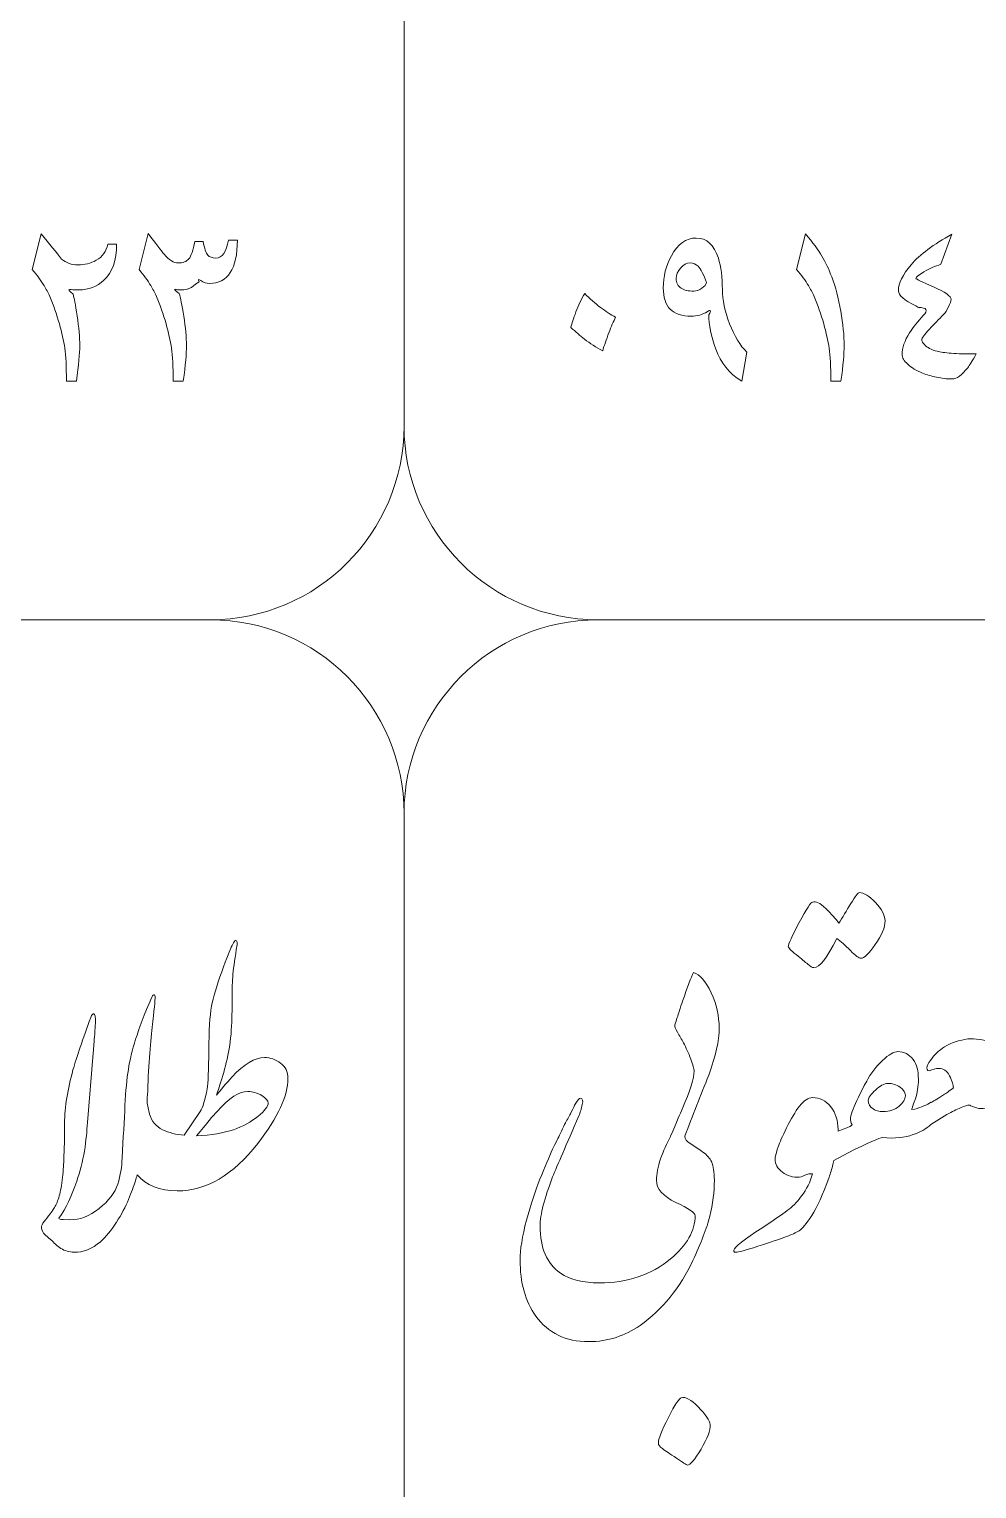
# Model space of a CAD drawing. Header units: millimetres. Extents: x 62 to 462, y 96 to 456.
# Drawn here: x 137.47 to 149.7, y 285.08 to 303.93 of the extents above; entities that cross this region are included whole.
import ezdxf

# ---------------------------------------------------------------- set-up
doc = ezdxf.new("R2010")
doc.units = ezdxf.units.MM
doc.header["$MEASUREMENT"] = 0
doc.layers.add('Layer 1', color=7, linetype='Continuous')

msp = doc.modelspace()

# ---------------------------------------------------------------- linework, layer by layer
at = {"layer": 'Layer 1', "color": 250, "lineweight": 18}
for points, knots in [([(124.8067, 316.3033), (124.8067, 316.3033), (139.8067, 316.3033), (139.8067, 316.3033), (141.1837, 316.3033), (142.3067, 315.1803), (142.3067, 313.8033), (142.3067, 313.8033), (142.3067, 298.8033), (142.3067, 298.8033), (142.3067, 297.4264), (141.1837, 296.3033), (139.8067, 296.3033), (139.8067, 296.3033), (124.8067, 296.3033), (124.8067, 296.3033), (123.4298, 296.3033), (122.3067, 297.4264), (122.3067, 298.8033), (122.3067, 298.8033), (122.3067, 313.8033), (122.3067, 313.8033), (122.3067, 315.1803), (123.4298, 316.3033), (124.8067, 316.3033)], [0, 0, 0, 0, 0.125, 0.125, 0.125, 0.25, 0.25, 0.25, 0.375, 0.375, 0.375, 0.5, 0.5, 0.5, 0.625, 0.625, 0.625, 0.75, 0.75, 0.75, 0.875, 0.875, 0.875, 1, 1, 1, 1]), ([(144.8067, 316.3033), (144.8067, 316.3033), (159.8067, 316.3033), (159.8067, 316.3033), (161.1837, 316.3033), (162.3067, 315.1803), (162.3067, 313.8033), (162.3067, 313.8033), (162.3067, 298.8033), (162.3067, 298.8033), (162.3067, 297.4264), (161.1837, 296.3033), (159.8067, 296.3033), (159.8067, 296.3033), (144.8067, 296.3033), (144.8067, 296.3033), (143.4298, 296.3033), (142.3067, 297.4264), (142.3067, 298.8033), (142.3067, 298.8033), (142.3067, 313.8033), (142.3067, 313.8033), (142.3067, 315.1803), (143.4298, 316.3033), (144.8067, 316.3033)], [0, 0, 0, 0, 0.125, 0.125, 0.125, 0.25, 0.25, 0.25, 0.375, 0.375, 0.375, 0.5, 0.5, 0.5, 0.625, 0.625, 0.625, 0.75, 0.75, 0.75, 0.875, 0.875, 0.875, 1, 1, 1, 1]), ([(124.8067, 296.3033), (124.8067, 296.3033), (139.8067, 296.3033), (139.8067, 296.3033), (141.1837, 296.3033), (142.3067, 295.1803), (142.3067, 293.8033), (142.3067, 293.8033), (142.3067, 278.8033), (142.3067, 278.8033), (142.3067, 277.4264), (141.1837, 276.3033), (139.8067, 276.3033), (139.8067, 276.3033), (124.8067, 276.3033), (124.8067, 276.3033), (123.4298, 276.3033), (122.3067, 277.4264), (122.3067, 278.8033), (122.3067, 278.8033), (122.3067, 293.8033), (122.3067, 293.8033), (122.3067, 295.1803), (123.4298, 296.3033), (124.8067, 296.3033)], [0, 0, 0, 0, 0.125, 0.125, 0.125, 0.25, 0.25, 0.25, 0.375, 0.375, 0.375, 0.5, 0.5, 0.5, 0.625, 0.625, 0.625, 0.75, 0.75, 0.75, 0.875, 0.875, 0.875, 1, 1, 1, 1]), ([(144.8067, 296.3033), (144.8067, 296.3033), (159.8067, 296.3033), (159.8067, 296.3033), (161.1837, 296.3033), (162.3067, 295.1803), (162.3067, 293.8033), (162.3067, 293.8033), (162.3067, 278.8033), (162.3067, 278.8033), (162.3067, 277.4264), (161.1837, 276.3033), (159.8067, 276.3033), (159.8067, 276.3033), (144.8067, 276.3033), (144.8067, 276.3033), (143.4298, 276.3033), (142.3067, 277.4264), (142.3067, 278.8033), (142.3067, 278.8033), (142.3067, 293.8033), (142.3067, 293.8033), (142.3067, 295.1803), (143.4298, 296.3033), (144.8067, 296.3033)], [0, 0, 0, 0, 0.125, 0.125, 0.125, 0.25, 0.25, 0.25, 0.375, 0.375, 0.375, 0.5, 0.5, 0.5, 0.625, 0.625, 0.625, 0.75, 0.75, 0.75, 0.875, 0.875, 0.875, 1, 1, 1, 1]), ([(147.2684, 292.0841), (147.2684, 292.1147), (147.3154, 292.217), (147.4095, 292.3945), (147.5036, 292.5709), (147.5612, 292.6591), (147.5812, 292.6591), (147.62, 292.6756), (147.6776, 292.6474), (147.7517, 292.5756), (147.827, 292.5027), (147.8834, 292.4392), (147.9222, 292.3839), (147.9681, 292.4592), (148.0198, 292.545), (148.0763, 292.6391), (148.1327, 292.7332), (148.1692, 292.7802), (148.188, 292.7802), (148.2456, 292.7802), (148.3138, 292.7379), (148.3926, 292.6544), (148.4726, 292.5709), (148.5137, 292.4921), (148.5184, 292.418), (148.5184, 292.331), (148.4761, 292.2275), (148.3914, 292.1088), (148.3079, 291.9912), (148.2479, 291.9324), (148.208, 291.9324), (148.1833, 291.9324), (148.1374, 291.9665), (148.0704, 292.0323), (148.0045, 292.0994), (147.9457, 292.1511), (147.8952, 292.1876), (147.7705, 291.9371), (147.6717, 291.8124), (147.5988, 291.8124), (147.58, 291.8124), (147.5542, 291.8266), (147.5189, 291.8571), (147.4871, 291.8842), (147.4377, 291.9253), (147.3695, 291.9806), (147.3013, 292.0359), (147.2684, 292.07), (147.2684, 292.0841)], [0, 0, 0, 0, 0.0625, 0.0625, 0.0625, 0.125, 0.125, 0.125, 0.1875, 0.1875, 0.1875, 0.25, 0.25, 0.25, 0.3125, 0.3125, 0.3125, 0.375, 0.375, 0.375, 0.4375, 0.4375, 0.4375, 0.5, 0.5, 0.5, 0.5625, 0.5625, 0.5625, 0.625, 0.625, 0.625, 0.6875, 0.6875, 0.6875, 0.75, 0.75, 0.75, 0.8125, 0.8125, 0.8125, 0.875, 0.875, 0.875, 0.9375, 0.9375, 0.9375, 1, 1, 1, 1]), ([(138.9892, 290.0833), (138.9943, 290.0275), (139.0045, 289.9738), (139.0195, 289.9216), (139.0501, 289.8275), (139.1065, 289.7593), (139.1889, 289.7193), (139.2712, 289.6793), (139.3641, 289.6558), (139.4676, 289.6487), (139.4676, 289.6487), (139.6745, 289.9521), (139.6745, 289.9521), (139.7086, 290.0098), (139.7392, 290.1074), (139.7639, 290.2449), (139.7756, 290.3202), (139.7827, 290.4872), (139.7851, 290.7424), (139.7874, 290.9987), (139.798, 291.1892), (139.8192, 291.3127), (139.8427, 291.4279), (139.8874, 291.5761), (139.9532, 291.7584), (140.0202, 291.9418), (140.0614, 292.0476), (140.0755, 292.0759), (140.0908, 292.1041), (140.1026, 292.1276), (140.112, 292.1464), (140.1237, 292.1652), (140.1343, 292.1687), (140.1425, 292.1582), (140.1519, 292.1476), (140.1543, 292.1299), (140.1496, 292.1041), (140.1249, 291.95), (140.1073, 291.8254), (140.0979, 291.7278), (140.0896, 291.6302), (140.0849, 291.5373), (140.0861, 291.4491), (140.0873, 291.3609), (140.0861, 291.2468), (140.0814, 291.1069), (140.0767, 290.967), (140.0626, 290.8376), (140.0391, 290.72), (140.0167, 290.6012), (139.9885, 290.4872), (139.9532, 290.3755), (139.9191, 290.2649), (139.8956, 290.1944), (139.885, 290.1638), (139.9403, 290.2332), (140.0073, 290.312), (140.0884, 290.4025), (140.2413, 290.5683), (140.3812, 290.6506), (140.5047, 290.6506), (140.58, 290.6506), (140.6494, 290.6259), (140.7117, 290.5777), (140.7752, 290.5319), (140.8081, 290.4672), (140.8081, 290.3813), (140.8081, 290.1603), (140.6776, 289.8816), (140.4189, 289.5429), (140.1014, 289.1337), (139.7545, 288.9291), (139.3782, 288.9291), (139.1515, 288.9291), (138.9798, 288.9978), (138.8622, 289.1361), (138.8537, 289.1085), (138.8454, 289.0834), (138.8372, 289.0608), (138.8172, 288.9926), (138.7878, 288.9115), (138.749, 288.8186), (138.7114, 288.7257), (138.6585, 288.6269), (138.5915, 288.5234), (138.5233, 288.4199), (138.4551, 288.3364), (138.3857, 288.2718), (138.2787, 288.1789), (138.1646, 288.1342), (138.0447, 288.1365), (137.9835, 288.1389), (137.9271, 288.1553), (137.8765, 288.1859), (137.8283, 288.2177), (137.7836, 288.2576), (137.7425, 288.3035), (137.7048, 288.3329), (137.6825, 288.3529), (137.6731, 288.3611), (137.6413, 288.3917), (137.6249, 288.4223), (137.6249, 288.454), (137.6249, 288.4775), (137.6366, 288.5046), (137.659, 288.534), (137.6825, 288.5634), (137.7083, 288.5975), (137.7389, 288.6339), (137.7519, 288.6516), (137.7707, 288.6798), (137.793, 288.7163), (137.8165, 288.7527), (137.8365, 288.8021), (137.8542, 288.8632), (137.8706, 288.9232), (137.8859, 289.0032), (137.8965, 289.102), (137.9059, 289.2007), (137.9118, 289.2866), (137.9141, 289.3571), (137.9141, 289.3571), (137.9212, 289.5712), (137.9212, 289.5712), (137.9235, 289.6441), (137.9235, 289.7217), (137.9212, 289.8016), (137.9259, 290.0133), (137.9623, 290.2426), (138.0317, 290.4907), (138.0799, 290.6589), (138.1564, 290.8847), (138.2622, 291.1692), (138.2693, 291.1881), (138.2763, 291.1998), (138.2834, 291.2069), (138.2893, 291.2139), (138.2951, 291.2174), (138.2998, 291.2174), (138.3163, 291.2151), (138.3234, 291.1716), (138.321, 291.0869), (138.3187, 291.0458), (138.314, 290.9787), (138.3069, 290.887), (138.2998, 290.7929), (138.2951, 290.733), (138.2928, 290.7083), (138.2928, 290.7083), (138.2175, 289.8122), (138.2175, 289.8122), (138.2128, 289.704), (138.1999, 289.5817), (138.1799, 289.443), (138.1564, 289.3101), (138.1235, 289.1807), (138.0799, 289.0537), (138.02, 288.868), (137.9424, 288.708), (137.8483, 288.5751), (137.853, 288.5657), (137.8718, 288.561), (137.9036, 288.561), (137.9036, 288.561), (137.9906, 288.5575), (137.9906, 288.5575), (138.1164, 288.5528), (138.2422, 288.601), (138.3692, 288.701), (138.495, 288.8009), (138.5762, 288.9068), (138.6103, 289.0173), (138.6444, 289.129), (138.6632, 289.2407), (138.6656, 289.3536), (138.6808, 289.6135), (138.6938, 289.8393), (138.7032, 290.0309), (138.7126, 290.2226), (138.7267, 290.3778), (138.7467, 290.4978), (138.7655, 290.6166), (138.7973, 290.7471), (138.8408, 290.887), (138.8843, 291.0269), (138.9537, 291.208), (139.0477, 291.4315), (139.0618, 291.4538), (139.0736, 291.4632), (139.0854, 291.4585), (139.0971, 291.4538), (139.0924, 291.3644), (139.0701, 291.1881), (139.0477, 291.0128), (139.0254, 290.753), (139.003, 290.4084), (139.0007, 290.3188), (138.9961, 290.2108), (138.9892, 290.0833)], [0, 0, 0, 0, 0.0151515, 0.0151515, 0.0151515, 0.030303, 0.030303, 0.030303, 0.0454545, 0.0454545, 0.0454545, 0.0606061, 0.0606061, 0.0606061, 0.0757576, 0.0757576, 0.0757576, 0.0909091, 0.0909091, 0.0909091, 0.1060606, 0.1060606, 0.1060606, 0.1212121, 0.1212121, 0.1212121, 0.1363636, 0.1363636, 0.1363636, 0.1515152, 0.1515152, 0.1515152, 0.1666667, 0.1666667, 0.1666667, 0.1818182, 0.1818182, 0.1818182, 0.1969697, 0.1969697, 0.1969697, 0.2121212, 0.2121212, 0.2121212, 0.2272727, 0.2272727, 0.2272727, 0.2424242, 0.2424242, 0.2424242, 0.2575758, 0.2575758, 0.2575758, 0.2727273, 0.2727273, 0.2727273, 0.2878788, 0.2878788, 0.2878788, 0.3030303, 0.3030303, 0.3030303, 0.3181818, 0.3181818, 0.3181818, 0.3333333, 0.3333333, 0.3333333, 0.3484848, 0.3484848, 0.3484848, 0.3636364, 0.3636364, 0.3636364, 0.3787879, 0.3787879, 0.3787879, 0.3939394, 0.3939394, 0.3939394, 0.4090909, 0.4090909, 0.4090909, 0.4242424, 0.4242424, 0.4242424, 0.4393939, 0.4393939, 0.4393939, 0.4545455, 0.4545455, 0.4545455, 0.469697, 0.469697, 0.469697, 0.4848485, 0.4848485, 0.4848485, 0.5, 0.5, 0.5, 0.5151515, 0.5151515, 0.5151515, 0.530303, 0.530303, 0.530303, 0.5454545, 0.5454545, 0.5454545, 0.5606061, 0.5606061, 0.5606061, 0.5757576, 0.5757576, 0.5757576, 0.5909091, 0.5909091, 0.5909091, 0.6060606, 0.6060606, 0.6060606, 0.6212121, 0.6212121, 0.6212121, 0.6363636, 0.6363636, 0.6363636, 0.6515152, 0.6515152, 0.6515152, 0.6666667, 0.6666667, 0.6666667, 0.6818182, 0.6818182, 0.6818182, 0.6969697, 0.6969697, 0.6969697, 0.7121212, 0.7121212, 0.7121212, 0.7272727, 0.7272727, 0.7272727, 0.7424242, 0.7424242, 0.7424242, 0.7575758, 0.7575758, 0.7575758, 0.7727273, 0.7727273, 0.7727273, 0.7878788, 0.7878788, 0.7878788, 0.8030303, 0.8030303, 0.8030303, 0.8181818, 0.8181818, 0.8181818, 0.8333333, 0.8333333, 0.8333333, 0.8484848, 0.8484848, 0.8484848, 0.8636364, 0.8636364, 0.8636364, 0.8787879, 0.8787879, 0.8787879, 0.8939394, 0.8939394, 0.8939394, 0.9090909, 0.9090909, 0.9090909, 0.9242424, 0.9242424, 0.9242424, 0.9393939, 0.9393939, 0.9393939, 0.9545455, 0.9545455, 0.9545455, 0.969697, 0.969697, 0.969697, 0.9848485, 0.9848485, 0.9848485, 1, 1, 1, 1]), ([(146.0655, 288.6092), (146.0655, 288.6481), (145.9831, 288.7057), (145.8173, 288.7809), (145.6492, 288.8597), (145.5657, 288.955), (145.5657, 289.0679), (145.5657, 289.1478), (145.5833, 289.2395), (145.6198, 289.3418), (145.6551, 289.443), (145.6974, 289.5406), (145.748, 289.6323), (145.748, 289.6323), (145.7492, 289.6344), (145.7492, 289.6344), (145.7492, 289.6344), (145.7491, 289.6347), (145.7491, 289.6347), (145.8267, 289.8181), (145.8761, 289.9345), (145.8973, 289.9827), (146.0008, 290.2238), (146.0525, 290.3884), (146.0525, 290.4755), (146.0525, 290.5049), (146.0384, 290.5566), (146.0102, 290.6307), (145.9784, 290.7106), (145.9478, 290.7812), (145.9173, 290.84), (145.9043, 290.8635), (145.8902, 290.8859), (145.8761, 290.9094), (145.862, 290.9329), (145.8502, 290.9552), (145.8385, 290.9788), (145.8103, 291.0199), (145.7997, 291.0517), (145.8044, 291.0752), (145.8244, 291.1387), (145.8432, 291.1963), (145.8596, 291.2469), (145.8749, 291.2974), (145.8902, 291.3409), (145.9043, 291.3774), (145.9655, 291.562), (146.0125, 291.6855), (146.0454, 291.7502), (146.1231, 291.7243), (146.1995, 291.6373), (146.2724, 291.4879), (146.3418, 291.3386), (146.3759, 291.1857), (146.3759, 291.0305), (146.3759, 290.8694), (146.3312, 290.6671), (146.2418, 290.4237), (146.1889, 290.2932), (146.136, 290.1615), (146.0842, 290.0286), (146.0325, 289.8969), (145.9819, 289.7652), (145.9314, 289.6347), (145.9314, 289.6347), (145.9311, 289.6341), (145.9311, 289.6341), (145.9311, 289.6341), (145.9314, 289.6323), (145.9314, 289.6323), (145.9314, 289.6006), (145.9573, 289.5676), (146.009, 289.5359), (146.0607, 289.5041), (146.1125, 289.4688), (146.1654, 289.4312), (146.2183, 289.3924), (146.256, 289.3501), (146.2795, 289.3019), (146.3018, 289.249), (146.3136, 289.1713), (146.3136, 289.0679), (146.3136, 288.9162), (146.2936, 288.7609), (146.2548, 288.6022), (146.216, 288.4481), (146.1431, 288.2576), (146.0372, 288.0307), (145.8702, 287.6791), (145.6433, 287.3992), (145.3552, 287.1899), (145.2505, 287.1229), (145.1471, 287.0723), (145.0459, 287.0382), (144.9354, 287.0018), (144.8166, 286.9829), (144.6908, 286.9829), (144.3945, 286.9829), (144.1675, 287.0935), (144.0088, 287.3134), (143.8735, 287.5015), (143.8053, 287.7438), (143.8053, 288.0377), (143.8053, 288.1683), (143.8324, 288.3388), (143.8876, 288.5505), (143.9429, 288.7551), (144.0005, 288.9315), (144.0605, 289.0808), (144.1252, 289.2348), (144.1793, 289.3654), (144.2251, 289.47), (144.2392, 289.4959), (144.2592, 289.5347), (144.2839, 289.5864), (144.3098, 289.637), (144.3415, 289.7052), (144.3804, 289.7875), (144.4086, 289.8381), (144.4333, 289.8839), (144.4544, 289.9251), (144.4768, 289.9663), (144.4944, 290.0039), (144.5085, 290.0356), (144.5426, 290.098), (144.5685, 290.1274), (144.5873, 290.125), (144.6132, 290.1203), (144.6191, 290.0944), (144.6085, 290.0462), (144.5967, 289.9886), (144.5814, 289.9392), (144.5638, 289.8981), (144.4003, 289.5206), (144.2875, 289.2584), (144.2251, 289.109), (144.1181, 288.835), (144.064, 288.6245), (144.064, 288.4752), (144.064, 288.1918), (144.151, 287.9907), (144.3251, 287.8684), (144.4544, 287.7837), (144.6202, 287.7414), (144.8249, 287.7414), (145.1929, 287.7414), (145.4998, 287.8449), (145.748, 288.0507), (145.9596, 288.2282), (146.0655, 288.414), (146.0655, 288.6092)], [0, 0, 0, 0, 0.02, 0.02, 0.02, 0.04, 0.04, 0.04, 0.06, 0.06, 0.06, 0.08, 0.08, 0.08, 0.1, 0.1, 0.1, 0.12, 0.12, 0.12, 0.14, 0.14, 0.14, 0.16, 0.16, 0.16, 0.18, 0.18, 0.18, 0.2, 0.2, 0.2, 0.22, 0.22, 0.22, 0.24, 0.24, 0.24, 0.26, 0.26, 0.26, 0.28, 0.28, 0.28, 0.3, 0.3, 0.3, 0.32, 0.32, 0.32, 0.34, 0.34, 0.34, 0.36, 0.36, 0.36, 0.38, 0.38, 0.38, 0.4, 0.4, 0.4, 0.42, 0.42, 0.42, 0.44, 0.44, 0.44, 0.46, 0.46, 0.46, 0.48, 0.48, 0.48, 0.5, 0.5, 0.5, 0.52, 0.52, 0.52, 0.54, 0.54, 0.54, 0.56, 0.56, 0.56, 0.58, 0.58, 0.58, 0.6, 0.6, 0.6, 0.62, 0.62, 0.62, 0.64, 0.64, 0.64, 0.66, 0.66, 0.66, 0.68, 0.68, 0.68, 0.7, 0.7, 0.7, 0.72, 0.72, 0.72, 0.74, 0.74, 0.74, 0.76, 0.76, 0.76, 0.78, 0.78, 0.78, 0.8, 0.8, 0.8, 0.82, 0.82, 0.82, 0.84, 0.84, 0.84, 0.86, 0.86, 0.86, 0.88, 0.88, 0.88, 0.9, 0.9, 0.9, 0.92, 0.92, 0.92, 0.94, 0.94, 0.94, 0.96, 0.96, 0.96, 0.98, 0.98, 0.98, 1, 1, 1, 1]), ([(150.1965, 290.4343), (150.2517, 290.4731), (150.2988, 290.5213), (150.3376, 290.5789), (150.3787, 290.6366), (150.3999, 290.6942), (150.3999, 290.7518), (150.3999, 290.7518), (150.3999, 290.9788), (150.3999, 290.9788), (150.3999, 291.034), (150.4093, 291.0952), (150.427, 291.161), (150.4599, 291.2527), (150.4928, 291.3374), (150.5269, 291.4127), (150.5269, 291.4127), (150.668, 291.7537), (150.668, 291.7537), (150.6704, 291.7702), (150.6821, 291.789), (150.7033, 291.809), (150.7127, 291.809), (150.7162, 291.7854), (150.7162, 291.7372), (150.7162, 291.7372), (150.7104, 291.4926), (150.7104, 291.4926), (150.7104, 291.4926), (150.6962, 291.1963), (150.6962, 291.1963), (150.6962, 291.0928), (150.6751, 290.9752), (150.6339, 290.8447), (150.5951, 290.713), (150.5445, 290.5978), (150.4822, 290.4966), (150.3885, 290.3432), (150.2937, 290.2259), (150.1976, 290.146), (150.1976, 290.146), (150.1965, 290.1438), (150.1965, 290.1438), (150.1412, 290.1074), (150.0789, 290.0756), (150.0107, 290.0498), (149.9413, 290.0227), (149.8743, 290.0051), (149.8108, 289.9957), (149.7755, 289.9886), (149.739, 289.991), (149.7002, 290.0004), (149.6614, 290.011), (149.6308, 290.0227), (149.6108, 290.0368), (149.5826, 290.0368), (149.5438, 290.0251), (149.4933, 290.0027), (149.445, 289.9816), (149.3851, 289.9522), (149.3145, 289.9134), (149.3145, 289.9134), (149.1111, 289.7852), (149.1111, 289.7852), (149.1111, 289.7852), (149.1108, 289.7861), (149.1108, 289.7861), (149.0462, 289.7286), (148.9686, 289.6851), (148.8771, 289.6558), (148.7736, 289.6158), (148.6431, 289.6041), (148.4843, 289.617), (148.4514, 289.617), (148.3044, 289.5523), (148.0398, 289.4206), (148.0398, 289.4206), (147.8581, 289.3204), (147.8581, 289.3204), (147.8581, 289.3204), (147.8446, 289.2678), (147.8446, 289.2678), (147.8305, 289.2101), (147.8129, 289.1549), (147.7952, 289.1043), (147.7141, 288.8821), (147.64, 288.7174), (147.5706, 288.6116), (147.5024, 288.5058), (147.4483, 288.4411), (147.4095, 288.4152), (147.3696, 288.3905), (147.3119, 288.3635), (147.2331, 288.3341), (147.1555, 288.3059), (147.0368, 288.2659), (146.8768, 288.2141), (146.7169, 288.1624), (146.6228, 288.1365), (146.5923, 288.1365), (146.5746, 288.1365), (146.5652, 288.1412), (146.5652, 288.1506), (146.5464, 288.1753), (146.6417, 288.2588), (146.851, 288.3988), (147.0603, 288.5387), (147.1955, 288.6304), (147.2555, 288.6739), (147.3166, 288.7174), (147.379, 288.7809), (147.4413, 288.8656), (147.5048, 288.9491), (147.5518, 289.0443), (147.5812, 289.149), (147.5495, 289.1537), (147.5165, 289.1478), (147.4836, 289.1302), (147.4495, 289.1137), (147.4166, 289.1043), (147.3848, 289.1043), (147.3002, 289.1067), (147.2284, 289.1349), (147.1708, 289.1878), (147.1144, 289.2395), (147.0897, 289.2983), (147.0991, 289.363), (147.1085, 289.4018), (147.1214, 289.4477), (147.1391, 289.4994), (147.1555, 289.5512), (147.192, 289.6335), (147.2473, 289.7452), (147.3025, 289.8581), (147.3578, 289.951), (147.4142, 290.0239), (147.4707, 290.098), (147.5259, 290.1344), (147.5812, 290.1344), (147.6753, 290.1344), (147.7541, 290.0944), (147.8176, 290.0145), (147.8811, 289.9333), (147.9117, 289.8369), (147.9117, 289.7252), (147.9117, 289.7252), (147.9115, 289.7016), (147.9115, 289.7016), (147.9115, 289.7016), (147.9763, 289.724), (147.9763, 289.724), (148.0527, 289.7522), (148.0916, 289.7722), (148.0916, 289.7863), (148.0774, 289.8098), (148.0704, 289.8381), (148.0704, 289.8722), (148.0751, 289.9027), (148.0868, 289.9404), (148.1057, 289.9862), (148.1374, 290.0709), (148.1962, 290.1908), (148.2809, 290.3449), (148.3338, 290.446), (148.4008, 290.5354), (148.4843, 290.613), (148.5666, 290.6894), (148.6337, 290.7271), (148.6842, 290.7271), (148.7642, 290.7271), (148.83, 290.693), (148.8806, 290.6271), (148.9265, 290.5624), (148.9488, 290.4778), (148.9488, 290.3719), (148.9488, 290.2779), (148.9359, 290.1932), (148.91, 290.1191), (148.8829, 290.0439), (148.8665, 289.998), (148.8594, 289.9792), (148.8594, 289.9792), (148.9006, 289.9862), (148.9006, 289.9862), (148.99, 290.0086), (149.0605, 290.0391), (149.1111, 290.0756), (149.1111, 290.0756), (149.1132, 290.072), (149.1132, 290.072), (149.1543, 290.0933), (149.2123, 290.1282), (149.2863, 290.178), (149.3028, 290.1874), (149.3404, 290.2144), (149.4004, 290.2579), (149.4004, 290.2944), (149.3839, 290.3473), (149.3521, 290.4167), (149.318, 290.479), (149.271, 290.5096), (149.211, 290.5096), (149.1722, 290.5096), (149.1322, 290.5002), (149.0899, 290.4813), (149.0605, 290.4813), (149.0511, 290.5013), (149.0629, 290.5401), (149.0723, 290.5684), (149.0923, 290.6025), (149.1252, 290.6436), (149.1758, 290.7083), (149.2381, 290.7624), (149.3145, 290.8059), (149.3627, 290.8318), (149.4121, 290.8506), (149.4627, 290.8647), (149.525, 290.8835), (149.5767, 290.8929), (149.6214, 290.8929), (149.7261, 290.8929), (149.8249, 290.8741), (149.9178, 290.8376), (150.0048, 290.8035), (150.0483, 290.7436), (150.0483, 290.6577), (150.0483, 290.6283), (150.0377, 290.5919), (150.0177, 290.5484), (150.006, 290.5225), (149.9954, 290.499), (149.9848, 290.479), (149.9742, 290.4578), (149.9554, 290.4237), (149.9272, 290.3755), (149.9436, 290.3614), (149.9824, 290.3602), (150.0448, 290.3696), (150.1071, 290.3802), (150.1576, 290.4014), (150.1965, 290.4343)], [0, 0, 0, 0, 0.0125, 0.0125, 0.0125, 0.025, 0.025, 0.025, 0.0375, 0.0375, 0.0375, 0.05, 0.05, 0.05, 0.0625, 0.0625, 0.0625, 0.075, 0.075, 0.075, 0.0875, 0.0875, 0.0875, 0.1, 0.1, 0.1, 0.1125, 0.1125, 0.1125, 0.125, 0.125, 0.125, 0.1375, 0.1375, 0.1375, 0.15, 0.15, 0.15, 0.1625, 0.1625, 0.1625, 0.175, 0.175, 0.175, 0.1875, 0.1875, 0.1875, 0.2, 0.2, 0.2, 0.2125, 0.2125, 0.2125, 0.225, 0.225, 0.225, 0.2375, 0.2375, 0.2375, 0.25, 0.25, 0.25, 0.2625, 0.2625, 0.2625, 0.275, 0.275, 0.275, 0.2875, 0.2875, 0.2875, 0.3, 0.3, 0.3, 0.3125, 0.3125, 0.3125, 0.325, 0.325, 0.325, 0.3375, 0.3375, 0.3375, 0.35, 0.35, 0.35, 0.3625, 0.3625, 0.3625, 0.375, 0.375, 0.375, 0.3875, 0.3875, 0.3875, 0.4, 0.4, 0.4, 0.4125, 0.4125, 0.4125, 0.425, 0.425, 0.425, 0.4375, 0.4375, 0.4375, 0.45, 0.45, 0.45, 0.4625, 0.4625, 0.4625, 0.475, 0.475, 0.475, 0.4875, 0.4875, 0.4875, 0.5, 0.5, 0.5, 0.5125, 0.5125, 0.5125, 0.525, 0.525, 0.525, 0.5375, 0.5375, 0.5375, 0.55, 0.55, 0.55, 0.5625, 0.5625, 0.5625, 0.575, 0.575, 0.575, 0.5875, 0.5875, 0.5875, 0.6, 0.6, 0.6, 0.6125, 0.6125, 0.6125, 0.625, 0.625, 0.625, 0.6375, 0.6375, 0.6375, 0.65, 0.65, 0.65, 0.6625, 0.6625, 0.6625, 0.675, 0.675, 0.675, 0.6875, 0.6875, 0.6875, 0.7, 0.7, 0.7, 0.7125, 0.7125, 0.7125, 0.725, 0.725, 0.725, 0.7375, 0.7375, 0.7375, 0.75, 0.75, 0.75, 0.7625, 0.7625, 0.7625, 0.775, 0.775, 0.775, 0.7875, 0.7875, 0.7875, 0.8, 0.8, 0.8, 0.8125, 0.8125, 0.8125, 0.825, 0.825, 0.825, 0.8375, 0.8375, 0.8375, 0.85, 0.85, 0.85, 0.8625, 0.8625, 0.8625, 0.875, 0.875, 0.875, 0.8875, 0.8875, 0.8875, 0.9, 0.9, 0.9, 0.9125, 0.9125, 0.9125, 0.925, 0.925, 0.925, 0.9375, 0.9375, 0.9375, 0.95, 0.95, 0.95, 0.9625, 0.9625, 0.9625, 0.975, 0.975, 0.975, 0.9875, 0.9875, 0.9875, 1, 1, 1, 1]), ([(148.7806, 290.1556), (148.7806, 290.1944), (148.7571, 290.232), (148.7113, 290.2685), (148.6607, 290.3014), (148.609, 290.3167), (148.556, 290.3167), (148.5055, 290.3167), (148.4514, 290.2884), (148.3949, 290.2308), (148.3326, 290.1756), (148.302, 290.132), (148.302, 290.1003), (148.302, 290.0497), (148.322, 290.0121), (148.3632, 289.9898), (148.3985, 289.9639), (148.4408, 289.9521), (148.4914, 289.9521), (148.576, 289.9521), (148.6466, 289.9756), (148.7007, 290.0239), (148.7536, 290.0721), (148.7806, 290.1156), (148.7806, 290.1556)], [0, 0, 0, 0, 0.125, 0.125, 0.125, 0.25, 0.25, 0.25, 0.375, 0.375, 0.375, 0.5, 0.5, 0.5, 0.625, 0.625, 0.625, 0.75, 0.75, 0.75, 0.875, 0.875, 0.875, 1, 1, 1, 1]), ([(140.5529, 290.0638), (140.5529, 290.0932), (140.5259, 290.125), (140.4706, 290.1603), (140.4106, 290.1944), (140.3507, 290.212), (140.2907, 290.212), (140.1813, 290.2167), (140.0473, 290.1297), (139.8921, 289.9533), (139.845, 289.9051), (139.7568, 289.8004), (139.6263, 289.6393), (139.8192, 289.6487), (139.9779, 289.6758), (140.1037, 289.7193), (140.2284, 289.7628), (140.3342, 289.8204), (140.4189, 289.891), (140.5082, 289.9627), (140.5529, 290.0203), (140.5529, 290.0638)], [0, 0, 0, 0, 0.1428571, 0.1428571, 0.1428571, 0.2857143, 0.2857143, 0.2857143, 0.4285714, 0.4285714, 0.4285714, 0.5714286, 0.5714286, 0.5714286, 0.7142857, 0.7142857, 0.7142857, 0.8571429, 0.8571429, 0.8571429, 1, 1, 1, 1]), ([(145.5904, 285.673), (145.5904, 285.6483), (145.608, 285.6236), (145.6421, 285.6013), (145.6809, 285.573), (145.7409, 285.533), (145.8232, 285.479), (145.9043, 285.4249), (145.9525, 285.3943), (145.9655, 285.3872), (146.0031, 285.3872), (146.0607, 285.4566), (146.1419, 285.5942), (146.2218, 285.7318), (146.2618, 285.8376), (146.2618, 285.9105), (146.2548, 285.9658), (146.203, 286.0422), (146.1066, 286.1398), (146.0102, 286.2374), (145.9373, 286.2762), (145.8867, 286.2551), (145.8608, 286.2551), (145.8056, 286.1716), (145.7197, 286.0022), (145.6339, 285.8329), (145.5904, 285.7235), (145.5904, 285.673)], [0, 0, 0, 0, 0.1111111, 0.1111111, 0.1111111, 0.2222222, 0.2222222, 0.2222222, 0.3333333, 0.3333333, 0.3333333, 0.4444444, 0.4444444, 0.4444444, 0.5555556, 0.5555556, 0.5555556, 0.6666667, 0.6666667, 0.6666667, 0.7777778, 0.7777778, 0.7777778, 0.8888889, 0.8888889, 0.8888889, 1, 1, 1, 1])]:
    msp.add_open_spline(points, degree=3, knots=knots, dxfattribs=at)
at = {"layer": 'Layer 1', "color": 250, "lineweight": 9}
for points, knots in [([(138.0951, 300.8859), (138.1815, 300.8859), (138.2597, 300.9059), (138.3308, 300.9447), (138.4125, 300.9893), (138.4625, 301.0593), (138.4807, 301.1545), (138.4807, 301.1545), (138.5948, 301.1545), (138.5948, 301.1545), (138.5948, 300.9435), (138.5401, 300.7877), (138.4308, 300.6877), (138.3414, 300.6054), (138.2327, 300.5637), (138.1057, 300.5637), (138.1057, 300.5637), (138.0798, 300.5637), (138.0798, 300.5637), (138.0428, 300.5637), (138.0128, 300.5649), (137.9893, 300.5672), (137.9658, 300.5696), (137.981, 300.549), (138.0351, 300.5055), (138.0463, 300.4655), (138.0633, 300.3726), (138.0857, 300.2274), (138.108, 300.0822), (138.1192, 299.9523), (138.1192, 299.8388), (138.1192, 299.7436), (138.1057, 299.5925), (138.078, 299.3862), (138.078, 299.3862), (137.9469, 299.3862), (137.9469, 299.3862), (137.9469, 299.5696), (137.9399, 299.7107), (137.9258, 299.8089), (137.9111, 299.907), (137.8882, 300.0123), (137.8558, 300.1246), (137.82, 300.2486), (137.7788, 300.3668), (137.7318, 300.4779), (137.7088, 300.5296), (137.6842, 300.5766), (137.6577, 300.619), (137.6201, 300.6825), (137.5695, 300.7506), (137.506, 300.8241), (137.506, 300.8241), (137.6213, 301.2874), (137.6213, 301.2874), (137.7294, 301.1539), (137.817, 301.0452), (137.8852, 300.9599), (137.9446, 300.9106), (138.0145, 300.8859), (138.0951, 300.8859)], [0, 0, 0, 0, 0.05, 0.05, 0.05, 0.1, 0.1, 0.1, 0.15, 0.15, 0.15, 0.2, 0.2, 0.2, 0.25, 0.25, 0.25, 0.3, 0.3, 0.3, 0.35, 0.35, 0.35, 0.4, 0.4, 0.4, 0.45, 0.45, 0.45, 0.5, 0.5, 0.5, 0.55, 0.55, 0.55, 0.6, 0.6, 0.6, 0.65, 0.65, 0.65, 0.7, 0.7, 0.7, 0.75, 0.75, 0.75, 0.8, 0.8, 0.8, 0.85, 0.85, 0.85, 0.9, 0.9, 0.9, 0.95, 0.95, 0.95, 1, 1, 1, 1]), ([(139.8746, 300.974), (139.9605, 300.974), (140.0151, 301.0516), (140.0381, 301.2063), (140.0381, 301.2063), (140.1539, 301.2063), (140.1539, 301.2063), (140.1539, 300.833), (140.0328, 300.6466), (139.7918, 300.6466), (139.7541, 300.6466), (139.7183, 300.6584), (139.6842, 300.6819), (139.6507, 300.7054), (139.643, 300.7007), (139.663, 300.6672), (139.6642, 300.673), (139.6413, 300.6572), (139.5936, 300.619), (139.5513, 300.5837), (139.5084, 300.5655), (139.4649, 300.5655), (139.459, 300.5655), (139.452, 300.5655), (139.4431, 300.5649), (139.4343, 300.5643), (139.4243, 300.5637), (139.4132, 300.5637), (139.3926, 300.5637), (139.372, 300.5661), (139.352, 300.5702), (139.332, 300.5743), (139.3491, 300.5566), (139.4043, 300.5173), (139.4196, 300.4649), (139.4384, 300.3668), (139.462, 300.2227), (139.4855, 300.0793), (139.4972, 299.9511), (139.4972, 299.8388), (139.4972, 299.7436), (139.4837, 299.5925), (139.4561, 299.3862), (139.4561, 299.3862), (139.325, 299.3862), (139.325, 299.3862), (139.325, 299.5696), (139.3179, 299.7107), (139.3038, 299.8089), (139.2891, 299.907), (139.2662, 300.0123), (139.2339, 300.1246), (139.1986, 300.2486), (139.1568, 300.3668), (139.1098, 300.4779), (139.0869, 300.5296), (139.0622, 300.5766), (139.0357, 300.619), (138.9981, 300.6825), (138.9476, 300.7506), (138.8841, 300.8241), (138.8841, 300.8241), (139.0016, 301.2927), (139.0016, 301.2927), (139.1016, 301.1592), (139.1704, 301.0699), (139.208, 301.024), (139.2738, 300.9482), (139.3338, 300.91), (139.3891, 300.91), (139.452, 300.91), (139.4984, 300.9282), (139.5284, 300.9635), (139.5572, 300.9981), (139.5831, 301.0734), (139.606, 301.1892), (139.606, 301.1892), (139.713, 301.1892), (139.713, 301.1892), (139.7288, 301.0975), (139.7482, 301.0387), (139.7712, 301.0128), (139.7941, 300.987), (139.8288, 300.974), (139.8746, 300.974)], [0, 0, 0, 0, 0.0357143, 0.0357143, 0.0357143, 0.0714286, 0.0714286, 0.0714286, 0.1071429, 0.1071429, 0.1071429, 0.1428571, 0.1428571, 0.1428571, 0.1785714, 0.1785714, 0.1785714, 0.2142857, 0.2142857, 0.2142857, 0.25, 0.25, 0.25, 0.2857143, 0.2857143, 0.2857143, 0.3214286, 0.3214286, 0.3214286, 0.3571429, 0.3571429, 0.3571429, 0.3928571, 0.3928571, 0.3928571, 0.4285714, 0.4285714, 0.4285714, 0.4642857, 0.4642857, 0.4642857, 0.5, 0.5, 0.5, 0.5357143, 0.5357143, 0.5357143, 0.5714286, 0.5714286, 0.5714286, 0.6071429, 0.6071429, 0.6071429, 0.6428571, 0.6428571, 0.6428571, 0.6785714, 0.6785714, 0.6785714, 0.7142857, 0.7142857, 0.7142857, 0.75, 0.75, 0.75, 0.7857143, 0.7857143, 0.7857143, 0.8214286, 0.8214286, 0.8214286, 0.8571429, 0.8571429, 0.8571429, 0.8928571, 0.8928571, 0.8928571, 0.9285714, 0.9285714, 0.9285714, 0.9642857, 0.9642857, 0.9642857, 1, 1, 1, 1]), ([(146.7322, 299.7595), (146.7322, 299.7595), (146.667, 299.3844), (146.667, 299.3844), (146.5035, 299.4873), (146.3924, 299.6249), (146.3324, 299.7959), (146.2731, 299.967), (146.2431, 300.1151), (146.2431, 300.2404), (146.2754, 300.2997), (146.2678, 300.3139), (146.2207, 300.2815), (146.1602, 300.2427), (146.092, 300.2227), (146.0173, 300.2227), (145.8956, 300.2227), (145.8051, 300.2533), (145.7446, 300.3133), (145.684, 300.3738), (145.654, 300.4655), (145.654, 300.5884), (145.654, 300.736), (145.6893, 300.8747), (145.7593, 301.0034), (145.8427, 301.1557), (145.9497, 301.2321), (146.0797, 301.2321), (146.2149, 301.2321), (146.3101, 301.1457), (146.3654, 300.9723), (146.4001, 300.8629), (146.4171, 300.7271), (146.4171, 300.5637), (146.4171, 300.4344), (146.4483, 300.2886), (146.5112, 300.1263), (146.5735, 299.9646), (146.6476, 299.8424), (146.7322, 299.7595)], [0, 0, 0, 0, 0.0769231, 0.0769231, 0.0769231, 0.1538462, 0.1538462, 0.1538462, 0.2307692, 0.2307692, 0.2307692, 0.3076923, 0.3076923, 0.3076923, 0.3846154, 0.3846154, 0.3846154, 0.4615385, 0.4615385, 0.4615385, 0.5384615, 0.5384615, 0.5384615, 0.6153846, 0.6153846, 0.6153846, 0.6923077, 0.6923077, 0.6923077, 0.7692308, 0.7692308, 0.7692308, 0.8461538, 0.8461538, 0.8461538, 0.9230769, 0.9230769, 0.9230769, 1, 1, 1, 1]), ([(147.9897, 299.8388), (147.9897, 299.7436), (147.9762, 299.5925), (147.9486, 299.3862), (147.9486, 299.3862), (147.8175, 299.3862), (147.8175, 299.3862), (147.8175, 299.5696), (147.8104, 299.7107), (147.7963, 299.8089), (147.7816, 299.907), (147.7587, 300.0123), (147.7264, 300.1246), (147.6911, 300.2486), (147.6493, 300.3668), (147.6023, 300.4779), (147.5794, 300.5296), (147.5547, 300.5766), (147.5282, 300.619), (147.4906, 300.6825), (147.4401, 300.7506), (147.3766, 300.8241), (147.3766, 300.8241), (147.4924, 301.2856), (147.4924, 301.2856), (147.5853, 301.1745), (147.6552, 301.0781), (147.7028, 300.9981), (147.751, 300.9176), (147.7928, 300.8288), (147.8298, 300.7312), (147.8792, 300.6013), (147.918, 300.4538), (147.9468, 300.2892), (147.9756, 300.1246), (147.9897, 299.9746), (147.9897, 299.8388)], [0, 0, 0, 0, 0.0833333, 0.0833333, 0.0833333, 0.1666667, 0.1666667, 0.1666667, 0.25, 0.25, 0.25, 0.3333333, 0.3333333, 0.3333333, 0.4166667, 0.4166667, 0.4166667, 0.5, 0.5, 0.5, 0.5833333, 0.5833333, 0.5833333, 0.6666667, 0.6666667, 0.6666667, 0.75, 0.75, 0.75, 0.8333333, 0.8333333, 0.8333333, 0.9166667, 0.9166667, 0.9166667, 1, 1, 1, 1]), ([(149.6952, 299.7354), (149.6435, 299.646), (149.607, 299.5866), (149.5853, 299.5584), (149.5141, 299.4614), (149.4459, 299.4132), (149.3819, 299.4132), (149.3143, 299.4132), (149.2478, 299.4203), (149.1832, 299.4344), (149.1179, 299.4479), (149.0579, 299.4655), (149.0027, 299.4873), (148.9239, 299.5208), (148.8598, 299.559), (148.811, 299.6031), (148.7622, 299.6466), (148.7375, 299.6883), (148.7375, 299.7289), (148.7375, 299.8124), (148.7705, 299.9059), (148.8357, 300.0093), (148.8828, 300.0828), (148.9415, 300.1569), (149.0115, 300.2315), (149.0779, 300.3003), (149.0574, 300.335), (148.9498, 300.335), (148.9727, 300.3256), (148.9609, 300.3327), (148.9151, 300.3556), (148.7658, 300.4279), (148.6911, 300.4926), (148.6911, 300.5502), (148.6911, 300.6478), (148.7458, 300.7601), (148.8545, 300.8876), (148.9686, 301.0199), (149.1438, 301.151), (149.3801, 301.2803), (149.3801, 301.2803), (149.239, 300.8929), (149.239, 300.8929), (149.1632, 300.87), (149.0903, 300.8377), (149.0209, 300.7959), (148.9515, 300.7536), (148.9168, 300.726), (148.9168, 300.7118), (148.9168, 300.7019), (148.9927, 300.6642), (149.1444, 300.6002), (149.2954, 300.5361), (149.3713, 300.4814), (149.3713, 300.4367), (149.3713, 300.4179), (149.3601, 300.3867), (149.3378, 300.3427), (149.3154, 300.2986), (149.2943, 300.2668), (149.2749, 300.2468), (149.2131, 300.1828), (149.1514, 300.1193), (149.0909, 300.0558), (149.025, 299.9846), (148.9927, 299.9394), (148.9927, 299.92), (148.9927, 299.9006), (149.0033, 299.8788), (149.0256, 299.8559), (149.0609, 299.8183), (149.1167, 299.7895), (149.1926, 299.7701), (149.2325, 299.7595), (149.2931, 299.7512), (149.373, 299.7448), (149.4536, 299.7389), (149.5612, 299.7354), (149.6952, 299.7354)], [0, 0, 0, 0, 0.0384615, 0.0384615, 0.0384615, 0.0769231, 0.0769231, 0.0769231, 0.1153846, 0.1153846, 0.1153846, 0.1538462, 0.1538462, 0.1538462, 0.1923077, 0.1923077, 0.1923077, 0.2307692, 0.2307692, 0.2307692, 0.2692308, 0.2692308, 0.2692308, 0.3076923, 0.3076923, 0.3076923, 0.3461538, 0.3461538, 0.3461538, 0.3846154, 0.3846154, 0.3846154, 0.4230769, 0.4230769, 0.4230769, 0.4615385, 0.4615385, 0.4615385, 0.5, 0.5, 0.5, 0.5384615, 0.5384615, 0.5384615, 0.5769231, 0.5769231, 0.5769231, 0.6153846, 0.6153846, 0.6153846, 0.6538462, 0.6538462, 0.6538462, 0.6923077, 0.6923077, 0.6923077, 0.7307692, 0.7307692, 0.7307692, 0.7692308, 0.7692308, 0.7692308, 0.8076923, 0.8076923, 0.8076923, 0.8461538, 0.8461538, 0.8461538, 0.8846154, 0.8846154, 0.8846154, 0.9230769, 0.9230769, 0.9230769, 0.9615385, 0.9615385, 0.9615385, 1, 1, 1, 1]), ([(146.2119, 300.6572), (146.1767, 300.7601), (146.1402, 300.8306), (146.1038, 300.8671), (146.0738, 300.897), (146.0397, 300.9117), (146.0021, 300.9117), (145.9574, 300.9117), (145.9156, 300.8894), (145.878, 300.8447), (145.8404, 300.8), (145.821, 300.7559), (145.821, 300.7118), (145.821, 300.6525), (145.8427, 300.6096), (145.8868, 300.5831), (145.9256, 300.559), (145.9791, 300.5467), (146.0467, 300.5467), (146.0814, 300.5467), (146.1161, 300.559), (146.152, 300.5831), (146.1872, 300.6072), (146.2078, 300.6319), (146.2119, 300.6572)], [0, 0, 0, 0, 0.125, 0.125, 0.125, 0.25, 0.25, 0.25, 0.375, 0.375, 0.375, 0.5, 0.5, 0.5, 0.625, 0.625, 0.625, 0.75, 0.75, 0.75, 0.875, 0.875, 0.875, 1, 1, 1, 1]), ([(144.8721, 299.7771), (144.7857, 299.8218), (144.7075, 299.8718), (144.6375, 299.927), (144.5793, 299.9717), (144.5206, 300.0223), (144.4618, 300.0781), (144.4735, 300.1275), (144.4947, 300.1939), (144.5264, 300.2774), (144.5582, 300.3603), (144.5958, 300.4408), (144.6393, 300.5173), (144.7046, 300.4497), (144.7722, 300.3897), (144.8415, 300.3374), (144.9115, 300.285), (144.9768, 300.2427), (145.0391, 300.2092), (145.0114, 300.1598), (144.982, 300.0928), (144.9503, 300.0076), (144.9186, 299.9229), (144.8927, 299.8459), (144.8721, 299.7771)], [0, 0, 0, 0, 0.125, 0.125, 0.125, 0.25, 0.25, 0.25, 0.375, 0.375, 0.375, 0.5, 0.5, 0.5, 0.625, 0.625, 0.625, 0.75, 0.75, 0.75, 0.875, 0.875, 0.875, 1, 1, 1, 1])]:
    msp.add_open_spline(points, degree=3, knots=knots, dxfattribs=at)

doc.saveas('drawing.dxf')
